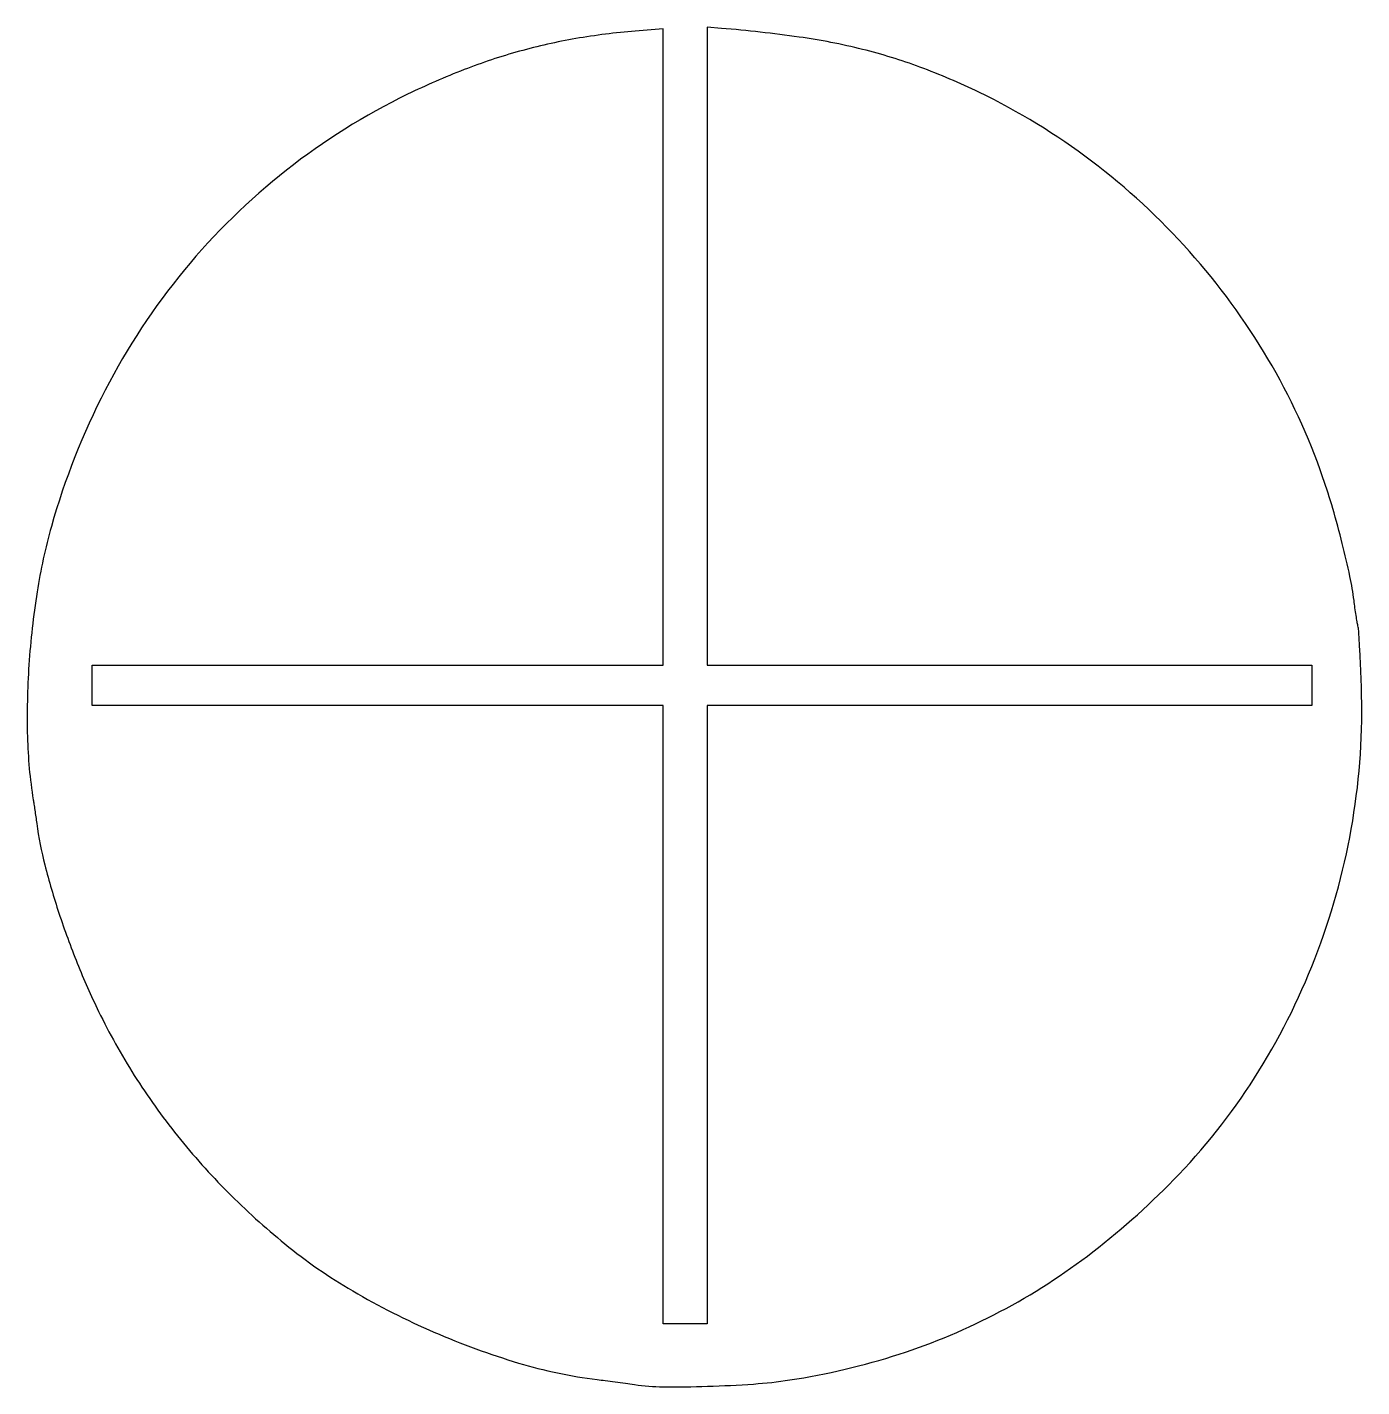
# Model space of a CAD drawing. Extents: x 1 to 396, y 0 to 403.
import ezdxf

# ---------------------------------------------------------------- set-up
doc = ezdxf.new("R2010")
doc.units = 0

msp = doc.modelspace()

# ---------------------------------------------------------------- linework, layer by layer
msp.add_lwpolyline([(202, 308.377163), (202, 214), (291.5, 214), (381, 214), (381, 208), (381, 202), (291.5, 202), (202, 202), (202, 110.5), (202, 19), (195.5, 19), (189, 19), (189, 110.5), (189, 202), (104.5, 202), (20, 202), (20, 208), (20, 214), (104.5, 214), (189, 214), (189, 308.147527), (189, 402.295055), (180.75, 401.616378, 0.022339), (163.156859, 399.374434, 0.024866), (146.461811, 395.621081, 0.024595), (130.062624, 390.185772, 0.020955), (113.354737, 382.901593, 0.053387), (77.482562, 360.426327, 0.053788), (47.282029, 330.915428, 0.053272), (23.833319, 295.360705, 0.050497), (7.922772, 255.020766, 0.029471), (3.67336, 235.64018, 0.022627), (1.257612, 214.097947, 0.022868), (0.816212, 192.776792, 0.033471), (2.53901, 174.092301, -0.002588), (2.730069, 172.858921, -0.000852), (2.998606, 171.042875, -0.000848), (3.289684, 169.027054, -0.000961), (3.561913, 167.092301, 0.02818), (5.974172, 154.827992, 0.016975), (10.135943, 140.596521, 0.016226), (15.576462, 125.733568, 0.017042), (21.8889, 111.5, 0.028548), (32.458991, 92.540373, 0.027465), (45.246047, 74.651154, 0.027016), (60.138152, 57.994299, 0.025588), (77, 42.718295, 0.039213), (97.123909, 28.756629, 0.029588), (121.13793, 16.588585, 0.029763), (146.208389, 7.427759, 0.041859), (169.5, 2.532618, -0.001701), (171.843682, 2.233633, -0.000861), (174.79375, 1.841921, -0.000855), (177.838427, 1.427009, -0.001275), (180.5, 1.052751, 0.033233), (189.014349, 0.406073, 0.00974), (202.139023, 0.53884, 0.010183), (215.760452, 1.219927, 0.020229), (226.5, 2.414506, 0.040216), (258.865114, 10.047788, 0.043523), (288.704806, 22.62849, 0.042993), (316.22666, 40.343715, 0.037516), (341.691857, 63.263858, 0.052246), (365.379125, 93.875703, 0.04897), (382.809611, 129.386774, 0.048551), (393.117749, 167.917063, 0.049464), (395.713585, 207.46828, 0.002502), (395.472324, 213.762292, 0.003458), (395.188535, 219.407022, 0.002183), (394.896618, 224.146546, 0.042382), (394.676344, 225.598178, -0.01658), (394.440765, 226.74764, -0.003994), (394.129077, 228.666802, -0.004096), (393.806849, 230.876209, -0.004054), (393.519693, 233.098178, 0.022886), (392.322057, 240.238648, 0.008946), (390.044029, 249.97512, 0.008932), (387.242535, 260.274173, 0.01227), (384.333237, 269.419646, 0.050569), (368.029475, 304.635819, 0.048567), (344.800378, 336.382235, 0.048452), (315.824185, 363.118693, 0.049813), (282.5, 383.497007, 0.023302), (265.03436, 390.93712, 0.028268), (248.030872, 396.189266, 0.02566), (229.249615, 399.835562, 0.014602), (206.25, 402.404845), (202, 402.754326)], format="xyb", close=True)

doc.saveas('drawing.dxf')
